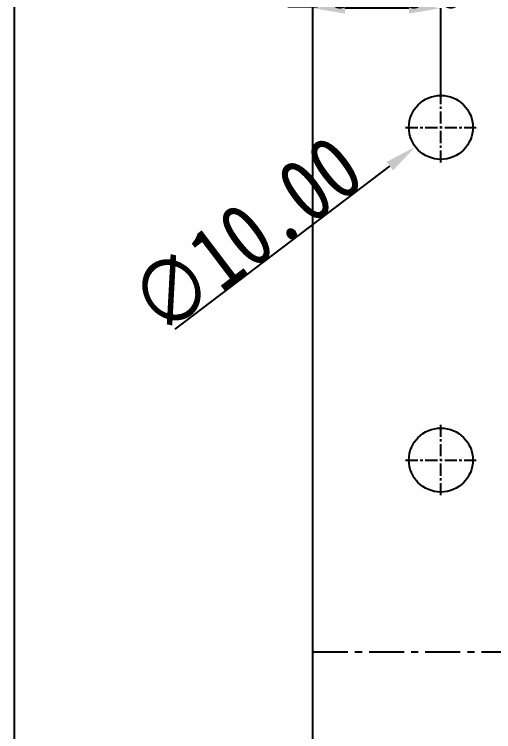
# Model space of a CAD drawing. Header units: millimetres. Extents: x 2667 to 4588, y -8940 to -2822.
# Drawn here: x 3146.8 to 3221.7, y -6254.1 to -6142 of the extents above; entities that cross this region are included whole.
import ezdxf

# ---------------------------------------------------------------- set-up
doc = ezdxf.new("R2010")
doc.units = ezdxf.units.MM
doc.header["$LTSCALE"] = 16.335
doc.header["$PDMODE"] = 3
doc.header["$PDSIZE"] = 8
doc.linetypes.add('CENTER', pattern=[0.6, 0.375, -0.075, 0.075, -0.075])
doc.layers.get('0').update_dxf_attribs({"linetype": 'CONTINUOUS'})
doc.layers.get('Defpoints').update_dxf_attribs({"linetype": 'CONTINUOUS'})
doc.styles.get("Standard").update_dxf_attribs({"font": 'txt', "width": 0.85})
doc.dimstyles.new('mold', dxfattribs={"dimtxt": 10, "dimasz": 5, "dimexe": 0, "dimexo": 0, "dimgap": 0, "dimtad": 1, "dimzin": 1, "dimdsep": 46, "dimtxsty": 'Standard', "dimcen": 0, "dimclrd": 4, "dimclre": 4, "dimclrt": 6, "dimazin": 0, "dimtfac": 1, "dimtofl": 0, "dimtmove": 0, "dimatfit": 3, "dimfxl": 0, "dimarcsym": 0})

# ---------------------------------------------------------------- blocks, each defined once
blk = doc.blocks.new('*D383')
at = {"color": 4, "lineweight": -2}
blk.add_line((3171.94, -6191.22), (3205.47, -6165.73), dxfattribs=at)
at = {"color": 4}
blk.add_solid([(3204.97, -6165.06), (3205.98, -6166.39), (3209.46, -6162.7)], dxfattribs=at)
at = {"layer": 'Defpoints', "color": 0}
for p in [(3217.42, -6156.65), (3209.46, -6162.7)]:
    blk.add_point(p, dxfattribs=at)
at = {"color": 6, "insert": (3183.01, -6176.52), "char_height": 10, "attachment_point": 5, "rotation": 37.2338}
blk.add_mtext('∅10.00', dxfattribs=at)
blk = doc.blocks.new('*D384')
at = {"color": 4, "lineweight": -2}
for p, q in [((3193.44, -6135.29), (3193.44, -6141.05)), ((3208.44, -6141.05), (3198.44, -6141.05)), ((3213.44, -6156.03), (3213.44, -6141.05))]:
    blk.add_line(p, q, dxfattribs=at)
at = {"color": 4}
for points in [[(3198.44, -6140.22), (3198.44, -6141.89), (3193.44, -6141.05)], [(3208.44, -6140.22), (3208.44, -6141.89), (3213.44, -6141.05)]]:
    blk.add_solid(points, dxfattribs=at)
at = {"layer": 'Defpoints', "color": 0}
for p in [(3193.44, -6135.29), (3193.44, -6141.05), (3213.44, -6156.03)]:
    blk.add_point(p, dxfattribs=at)
at = {"color": 6, "insert": (3203.44, -6136.05), "char_height": 10, "attachment_point": 5}
blk.add_mtext('20.00', dxfattribs=at)

msp = doc.modelspace()

# ---------------------------------------------------------------- linework, layer by layer
at = {"color": 7, "linetype": 'Continuous'}
msp.add_line((3193.436, -6386.677), (3193.436, -6096.677), dxfattribs=at)
at = {"color": 1, "linetype": 'CENTER', "ltscale": 0.310989}
for p, q in [((3213.436, -6165.177), (3213.436, -6154.177)), ((3207.936, -6159.677), (3218.936, -6159.677)), ((3213.436, -6217.177), (3213.436, -6206.177)), ((3207.936, -6211.677), (3218.936, -6211.677))]:
    msp.add_line(p, q, dxfattribs=at)
at = {"color": 1, "linetype": 'CENTER', "ltscale": 0.895647}
msp.add_line((3193.436, -6241.677), (3265.436, -6241.677), dxfattribs=at)
msp.add_lwpolyline([(3146.803, -6031.143), (3757.963, -6031.143), (3757.963, -6478.482), (3146.803, -6478.482)], close=True)
for centre in [(3213.436, -6159.677), (3213.436, -6211.677)]:
    msp.add_circle(centre, 5)

# ---------------------------------------------------------------- dimensions: what is measured, and where the dimension line sits
dim = msp.add_linear_dim(base=(3193.436, -6141.053), p1=(3213.436, -6156.032), p2=(3193.436, -6135.295), dimstyle='mold')
dim.commit()
dim.dimension.update_dxf_attribs({"geometry": '*D384', "text_midpoint": (3203.436, -6141.053), "dimtype": 160})
dim = msp.add_diameter_dim_2p(p1=(3217.417, -6156.652), p2=(3209.456, -6162.703), dimstyle='mold')
dim.commit()
dim.dimension.update_dxf_attribs({"geometry": '*D383', "text_midpoint": (3186.036, -6180.501), "dimtype": 163})

doc.saveas('drawing.dxf')
